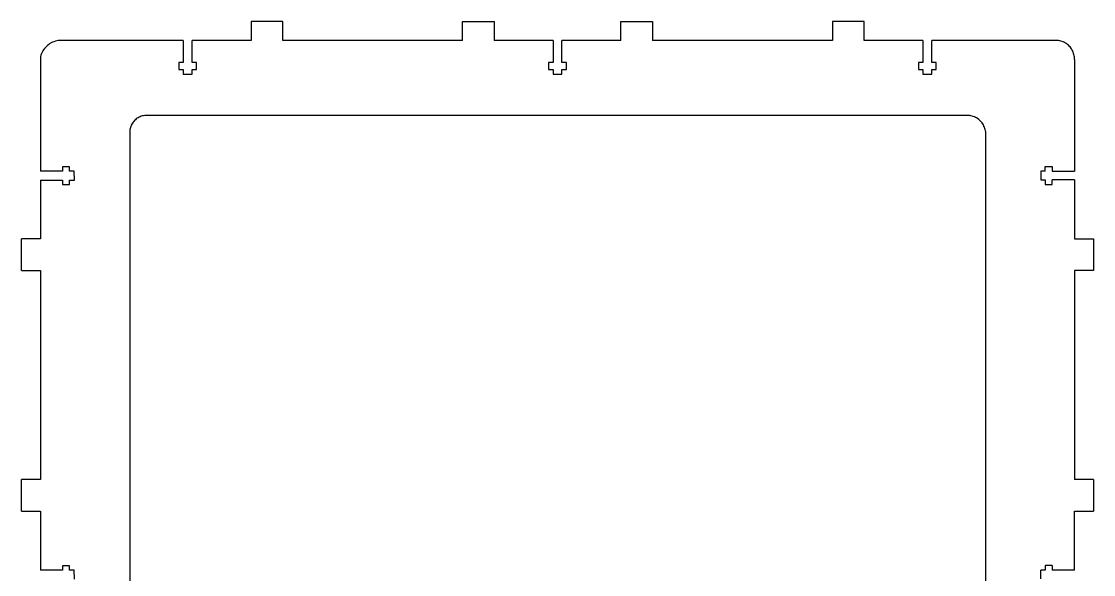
# Model space of a CAD drawing. Header units: metres. Extents: x 1293 to 1656, y -3 to 2553.
# Drawn here: x 1296.8 to 1635.3, y 1014.8 to 1189.6 of the extents above; entities that cross this region are included whole.
import ezdxf

# ---------------------------------------------------------------- set-up
doc = ezdxf.new("R2010")
doc.units = ezdxf.units.M

msp = doc.modelspace()

# ---------------------------------------------------------------- linework, layer by layer
at = {"layer": '6mm'}
for p, q in [((1379.3, 1189.59), (1369.3, 1189.59)), ((1369.3, 1189.59), (1369.3, 1183.59)), ((1379.3, 1183.59), (1379.3, 1189.59)), ((1436.09, 1183.59), (1436.09, 1189.59)), ((1436.09, 1189.59), (1446.09, 1189.59)), ((1446.09, 1189.59), (1446.09, 1183.59)), ((1486.09, 1183.6), (1486.09, 1189.59)), ((1486.09, 1189.59), (1496.09, 1189.59)), ((1496.09, 1189.59), (1496.09, 1183.6)), ((1562.87, 1189.59), (1552.87, 1189.59)), ((1552.87, 1189.59), (1552.87, 1183.6)), ((1562.87, 1183.6), (1562.87, 1189.59)), ((1304.67, 1181.71), (1304.35, 1181.38)), ((1305.03, 1182.02), (1304.67, 1181.71)), ((1305.4, 1182.31), (1305.03, 1182.02)), ((1305.79, 1182.57), (1305.4, 1182.31)), ((1306.19, 1182.8), (1305.79, 1182.57)), ((1306.62, 1183.01), (1306.19, 1182.8)), ((1307.05, 1183.18), (1306.62, 1183.01)), ((1307.5, 1183.32), (1307.05, 1183.18)), ((1307.95, 1183.44), (1307.5, 1183.32)), ((1308.42, 1183.52), (1307.95, 1183.44)), ((1308.88, 1183.57), (1308.42, 1183.52)), ((1309.35, 1183.59), (1308.88, 1183.57)), ((1347.88, 1183.6), (1309.35, 1183.59)), ((1347.88, 1183.6), (1347.88, 1176.6)), ((1369.3, 1183.59), (1350.68, 1183.6)), ((1350.68, 1176.6), (1350.68, 1183.6)), ((1436.09, 1183.59), (1379.3, 1183.59)), ((1464.65, 1183.6), (1446.09, 1183.59)), ((1464.65, 1183.6), (1464.65, 1176.6)), ((1486.09, 1183.6), (1467.45, 1183.6)), ((1467.45, 1176.6), (1467.45, 1183.6)), ((1552.87, 1183.6), (1496.09, 1183.6)), ((1581.41, 1183.6), (1562.87, 1183.6)), ((1581.41, 1183.6), (1581.4, 1176.6)), ((1623.49, 1183.59), (1584.2, 1183.6)), ((1584.2, 1176.6), (1584.2, 1183.6)), ((1623.88, 1183.58), (1623.49, 1183.59)), ((1624.27, 1183.54), (1623.88, 1183.58)), ((1624.65, 1183.47), (1624.27, 1183.54)), ((1625.03, 1183.38), (1624.65, 1183.47)), ((1625.4, 1183.27), (1625.03, 1183.38)), ((1625.76, 1183.13), (1625.4, 1183.27)), ((1626.11, 1182.96), (1625.76, 1183.13)), ((1626.45, 1182.77), (1626.11, 1182.96)), ((1626.78, 1182.57), (1626.45, 1182.77)), ((1627.09, 1182.33), (1626.78, 1182.57)), ((1627.39, 1182.08), (1627.09, 1182.33)), ((1627.66, 1181.81), (1627.39, 1182.08)), ((1627.92, 1181.52), (1627.66, 1181.81)), ((1628.16, 1181.22), (1627.92, 1181.52)), ((1302.91, 1178.98), (1302.78, 1178.53)), ((1302.78, 1178.53), (1302.78, 1142.26)), ((1303.08, 1179.41), (1302.91, 1178.98)), ((1303.28, 1179.84), (1303.08, 1179.41)), ((1303.51, 1180.25), (1303.28, 1179.84)), ((1303.76, 1180.64), (1303.51, 1180.25)), ((1304.04, 1181.02), (1303.76, 1180.64)), ((1304.35, 1181.38), (1304.04, 1181.02)), ((1628.38, 1180.9), (1628.16, 1181.22)), ((1628.58, 1180.56), (1628.38, 1180.9)), ((1628.75, 1180.21), (1628.58, 1180.56)), ((1628.9, 1179.86), (1628.75, 1180.21)), ((1629.03, 1179.49), (1628.9, 1179.86)), ((1629.13, 1179.11), (1629.03, 1179.49)), ((1629.21, 1178.73), (1629.13, 1179.11)), ((1629.26, 1178.35), (1629.21, 1178.73)), ((1629.28, 1177.96), (1629.26, 1178.35)), ((1347.88, 1176.6), (1346.48, 1176.6)), ((1346.48, 1176.6), (1346.48, 1174.39)), ((1352.08, 1176.6), (1350.68, 1176.6)), ((1352.08, 1174.4), (1352.08, 1176.6)), ((1464.65, 1176.6), (1463.25, 1176.6)), ((1463.25, 1176.6), (1463.25, 1174.39)), ((1468.85, 1176.6), (1467.45, 1176.6)), ((1468.85, 1174.4), (1468.85, 1176.6)), ((1580, 1176.6), (1580, 1174.39)), ((1581.4, 1176.6), (1580, 1176.6)), ((1585.6, 1176.6), (1584.2, 1176.6)), ((1585.6, 1174.4), (1585.6, 1176.6)), ((1629.28, 1177.57), (1629.27, 1142.3)), ((1629.28, 1177.57), (1629.28, 1177.96)), ((1346.48, 1174.39), (1347.88, 1174.4)), ((1347.88, 1174.4), (1347.88, 1172.9)), ((1347.88, 1172.9), (1350.68, 1172.9)), ((1350.68, 1172.9), (1350.67, 1174.4)), ((1350.67, 1174.4), (1352.08, 1174.4)), ((1463.25, 1174.39), (1464.65, 1174.4)), ((1464.65, 1174.4), (1464.65, 1172.9)), ((1464.65, 1172.9), (1467.45, 1172.9)), ((1467.45, 1172.9), (1467.45, 1174.4)), ((1467.45, 1174.4), (1468.85, 1174.4)), ((1580, 1174.39), (1581.4, 1174.4)), ((1581.4, 1174.4), (1581.4, 1172.9)), ((1581.4, 1172.9), (1584.2, 1172.9)), ((1584.2, 1174.4), (1585.6, 1174.4)), ((1584.2, 1172.9), (1584.2, 1174.4)), ((1332.23, 1158.01), (1332.01, 1157.72)), ((1332.48, 1158.28), (1332.23, 1158.01)), ((1332.74, 1158.53), (1332.48, 1158.28)), ((1333.02, 1158.76), (1332.74, 1158.53)), ((1333.32, 1158.98), (1333.02, 1158.76)), ((1333.63, 1159.17), (1333.32, 1158.98)), ((1333.95, 1159.34), (1333.63, 1159.17)), ((1334.28, 1159.49), (1333.95, 1159.34)), ((1334.62, 1159.62), (1334.28, 1159.49)), ((1334.97, 1159.72), (1334.62, 1159.62)), ((1335.33, 1159.8), (1334.97, 1159.72)), ((1335.69, 1159.85), (1335.33, 1159.8)), ((1336.05, 1159.89), (1335.69, 1159.85)), ((1595.43, 1159.89), (1336.05, 1159.89)), ((1595.82, 1159.87), (1595.43, 1159.89)), ((1596.2, 1159.83), (1595.82, 1159.87)), ((1596.59, 1159.77), (1596.2, 1159.83)), ((1596.97, 1159.68), (1596.59, 1159.77)), ((1597.34, 1159.56), (1596.97, 1159.68)), ((1597.7, 1159.43), (1597.34, 1159.56)), ((1598.05, 1159.26), (1597.7, 1159.43)), ((1598.4, 1159.08), (1598.05, 1159.26)), ((1598.72, 1158.87), (1598.4, 1159.08)), ((1599.04, 1158.64), (1598.72, 1158.87)), ((1599.34, 1158.39), (1599.04, 1158.64)), ((1599.62, 1158.12), (1599.34, 1158.39)), ((1599.88, 1157.83), (1599.62, 1158.12)), ((1600.12, 1157.53), (1599.88, 1157.83)), ((1330.99, 1155.03), (1330.98, 895.03)), ((1331.03, 1155.39), (1330.99, 1155.03)), ((1331.1, 1155.75), (1331.03, 1155.39)), ((1331.19, 1156.1), (1331.1, 1155.75)), ((1331.31, 1156.44), (1331.19, 1156.1)), ((1331.45, 1156.78), (1331.31, 1156.44)), ((1331.62, 1157.11), (1331.45, 1156.78)), ((1331.8, 1157.42), (1331.62, 1157.11)), ((1332.01, 1157.72), (1331.8, 1157.42)), ((1600.34, 1157.21), (1600.12, 1157.53)), ((1600.54, 1156.87), (1600.34, 1157.21)), ((1600.72, 1156.53), (1600.54, 1156.87)), ((1600.88, 1156.17), (1600.72, 1156.53)), ((1601.01, 1155.8), (1600.88, 1156.17)), ((1601.11, 1155.43), (1601.01, 1155.8)), ((1601.19, 1155.05), (1601.11, 1155.43)), ((1601.25, 1154.66), (1601.19, 1155.05)), ((1601.27, 1154.28), (1601.25, 1154.66)), ((1601.28, 1153.89), (1601.27, 1154.28)), ((1601.28, 895.82), (1601.28, 1153.89)), ((1309.77, 1142.26), (1302.78, 1142.26)), ((1311.97, 1143.66), (1309.77, 1143.66)), ((1309.77, 1143.66), (1309.77, 1142.26)), ((1311.97, 1142.26), (1311.97, 1143.66)), ((1313.47, 1142.26), (1311.97, 1142.26)), ((1313.48, 1139.46), (1313.47, 1142.26)), ((1620.06, 1142.3), (1618.62, 1142.3)), ((1618.62, 1142.3), (1618.62, 1139.5)), ((1620.06, 1143.7), (1622.26, 1143.7)), ((1620.06, 1142.3), (1620.06, 1143.7)), ((1622.26, 1143.7), (1622.26, 1142.3)), ((1622.26, 1142.3), (1629.27, 1142.3)), ((1302.78, 1139.46), (1302.78, 1120.92)), ((1302.78, 1139.46), (1309.78, 1139.46)), ((1309.78, 1139.46), (1309.78, 1138.06)), ((1309.78, 1138.06), (1311.98, 1138.06)), ((1311.98, 1138.06), (1311.98, 1139.46)), ((1311.98, 1139.46), (1313.48, 1139.46)), ((1618.62, 1139.5), (1620.06, 1139.5)), ((1620.06, 1139.5), (1620.06, 1138.1)), ((1620.06, 1138.1), (1622.26, 1138.1)), ((1622.26, 1138.1), (1622.26, 1139.5)), ((1629.28, 1139.5), (1622.26, 1139.5)), ((1629.28, 1139.5), (1629.28, 1120.92)), ((1296.78, 1110.92), (1296.78, 1120.92)), ((1302.78, 1120.92), (1296.78, 1120.92)), ((1629.28, 1120.92), (1635.32, 1120.92)), ((1635.32, 1120.92), (1635.32, 1110.92)), ((1296.78, 1110.92), (1302.78, 1110.92)), ((1302.78, 1110.92), (1302.78, 1044.85)), ((1629.28, 1110.92), (1629.28, 1044.85)), ((1635.32, 1110.92), (1629.28, 1110.92)), ((1296.78, 1034.85), (1296.78, 1044.85)), ((1302.78, 1044.85), (1296.78, 1044.85)), ((1635.3, 1044.85), (1629.28, 1044.85)), ((1635.3, 1044.85), (1635.3, 1034.85)), ((1296.78, 1034.85), (1302.78, 1034.85)), ((1302.78, 1034.85), (1302.78, 1016.19)), ((1629.28, 1034.85), (1635.3, 1034.85)), ((1629.28, 1016.23), (1629.28, 1034.85)), ((1309.77, 1016.19), (1302.78, 1016.19)), ((1309.77, 1017.59), (1309.77, 1016.19)), ((1311.97, 1017.59), (1309.77, 1017.59)), ((1311.97, 1016.19), (1311.97, 1017.59)), ((1313.47, 1016.19), (1311.97, 1016.19)), ((1313.48, 1013.39), (1313.47, 1016.19)), ((1620.06, 1016.23), (1618.62, 1016.23)), ((1618.62, 1013.43), (1618.62, 1016.23)), ((1622.26, 1017.63), (1620.06, 1017.63)), ((1620.06, 1017.63), (1620.06, 1016.23)), ((1622.26, 1017.63), (1622.26, 1016.23)), ((1629.28, 1016.23), (1622.26, 1016.23))]:
    msp.add_line(p, q, dxfattribs=at)

doc.saveas('drawing.dxf')
